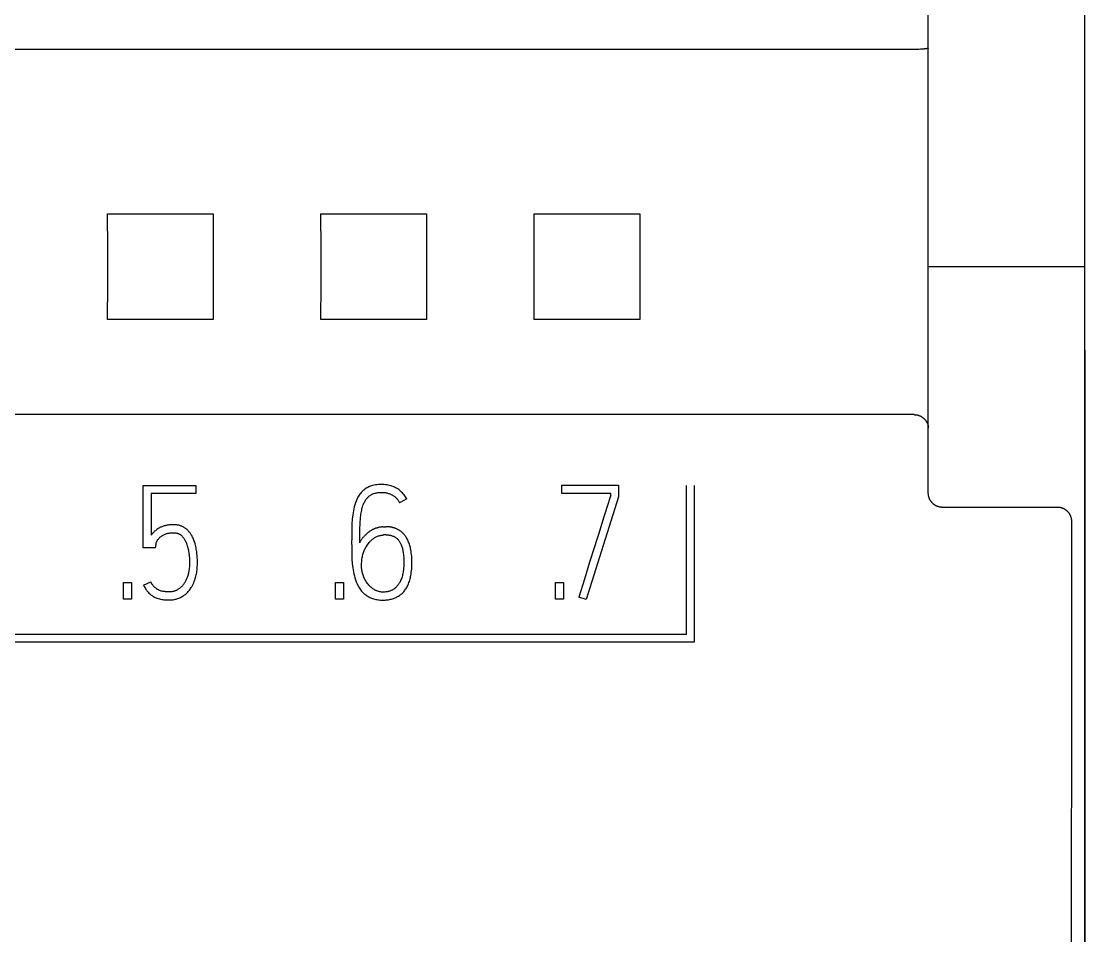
# Model space of a CAD drawing. Extents: x 867151 to 1787449, y -2071112 to -1028603.
# Drawn here: x 871243.49 to 871258.45, y -1032653.85 to -1032640.98 of the extents above; entities that cross this region are included whole.
import ezdxf

# ---------------------------------------------------------------- set-up
doc = ezdxf.new("R2010")
doc.units = 0
doc.header["$LTSCALE"] = 4
doc.header["$MEASUREMENT"] = 0
doc.layers.get('0').update_dxf_attribs({"linetype": 'CONTINUOUS'})
doc.layers.add('20000_FRONT_O', color=7, linetype='CONTINUOUS')

# ---------------------------------------------------------------- blocks, each defined once
blk = doc.blocks.new('A$C36C17930')
at = {"layer": '20000_FRONT_O', "color": 7, "linetype": 'Continuous'}
for p, q in [((45.001, 0.4), (45.001, 99.6)), ((42.801, 59.815), (42.801, 93.173)), ((42.601, 66.056), (2.393, 66.056)), ((42.616, 66.056), (42.601, 66.056)), ((42.631, 66.057), (42.616, 66.056)), ((42.646, 66.057), (42.631, 66.057)), ((42.669, 66.057), (42.646, 66.057)), ((42.69, 66.058), (42.669, 66.057)), ((42.698, 66.058), (42.69, 66.058)), ((42.706, 66.059), (42.698, 66.058)), ((42.711, 66.059), (42.706, 66.059)), ((42.715, 66.059), (42.711, 66.059)), ((42.719, 66.059), (42.715, 66.059)), ((42.723, 66.06), (42.719, 66.059)), ((42.727, 66.06), (42.723, 66.06)), ((42.731, 66.06), (42.727, 66.06)), ((42.735, 66.061), (42.731, 66.06)), ((42.739, 66.061), (42.735, 66.061)), ((42.742, 66.061), (42.739, 66.061)), ((42.744, 66.062), (42.742, 66.061)), ((42.746, 66.062), (42.744, 66.062)), ((42.749, 66.062), (42.746, 66.062)), ((42.762, 66.064), (42.749, 66.062)), ((42.766, 66.065), (42.762, 66.064)), ((42.768, 66.065), (42.766, 66.065)), ((42.771, 66.066), (42.768, 66.065)), ((42.774, 66.066), (42.771, 66.066)), ((42.777, 66.066), (42.774, 66.066)), ((42.78, 66.067), (42.777, 66.066)), ((42.783, 66.067), (42.78, 66.067)), ((42.789, 66.067), (42.783, 66.067)), ((42.79, 66.068), (42.789, 66.067)), ((42.791, 66.068), (42.79, 66.068)), ((42.79, 66.068), (42.79, 66.068)), ((42.792, 66.068), (42.791, 66.068)), ((42.793, 66.068), (42.792, 66.068)), ((42.794, 66.068), (42.793, 66.068)), ((42.795, 66.068), (42.794, 66.068)), ((42.796, 66.069), (42.795, 66.069)), ((42.795, 66.069), (42.795, 66.068)), ((42.797, 66.069), (42.796, 66.069)), ((42.798, 66.069), (42.797, 66.069)), ((42.797, 66.069), (42.797, 66.069)), ((42.797, 66.069), (42.797, 66.069)), ((42.799, 66.07), (42.798, 66.07)), ((42.798, 66.07), (42.798, 66.069)), ((42.8, 66.071), (42.799, 66.07)), ((42.799, 66.07), (42.799, 66.07)), ((42.799, 66.07), (42.799, 66.07)), ((42.799, 66.07), (42.799, 66.07)), ((42.801, 66.072), (42.8, 66.071)), ((42.8, 66.071), (42.8, 66.071)), ((42.8, 66.071), (42.8, 66.071)), ((42.8, 66.071), (42.8, 66.071)), ((42.801, 66.074), (42.801, 66.074)), ((42.801, 66.074), (42.801, 66.073)), ((42.801, 66.073), (42.801, 66.073)), ((42.801, 66.073), (42.801, 66.072)), ((42.801, 66.072), (42.801, 66.072)), ((42.801, 66.072), (42.801, 66.072)), ((31.26, 63.25), (31.258, 63.743)), ((31.258, 63.743), (32.744, 63.743)), ((32.744, 63.743), (32.743, 63.25)), ((34.26, 63.25), (34.258, 63.743)), ((34.258, 63.743), (35.744, 63.743)), ((35.744, 63.743), (35.743, 63.25)), ((37.26, 63.25), (37.258, 63.743)), ((37.258, 63.743), (38.744, 63.743)), ((38.744, 63.743), (38.743, 63.25)), ((31.26, 62.75), (31.26, 63.25)), ((32.743, 63.25), (32.743, 62.75)), ((34.26, 62.75), (34.26, 63.25)), ((35.743, 63.25), (35.743, 62.75)), ((37.26, 62.75), (37.26, 63.25)), ((38.743, 63.25), (38.743, 62.75)), ((42.801, 63), (45.001, 63)), ((31.258, 62.257), (31.26, 62.75)), ((32.743, 62.75), (32.744, 62.257)), ((34.258, 62.257), (34.26, 62.75)), ((35.743, 62.75), (35.744, 62.257)), ((37.258, 62.257), (37.26, 62.75)), ((38.743, 62.75), (38.744, 62.257)), ((32.744, 62.257), (31.258, 62.257)), ((35.744, 62.257), (34.258, 62.257)), ((38.744, 62.257), (37.258, 62.257)), ((45.001, 61.823), (45.001, 53.185)), ((42.601, 60.917), (2.401, 60.917)), ((42.601, 60.917), (42.606, 60.916)), ((42.606, 60.916), (42.611, 60.916)), ((42.611, 60.916), (42.615, 60.916)), ((42.615, 60.916), (42.62, 60.916)), ((42.62, 60.916), (42.625, 60.915)), ((42.625, 60.915), (42.629, 60.914)), ((42.629, 60.914), (42.634, 60.914)), ((42.634, 60.914), (42.639, 60.913)), ((42.639, 60.913), (42.643, 60.912)), ((42.643, 60.912), (42.648, 60.911)), ((42.648, 60.911), (42.652, 60.91)), ((42.652, 60.91), (42.657, 60.909)), ((42.657, 60.909), (42.661, 60.907)), ((42.661, 60.907), (42.666, 60.906)), ((42.666, 60.906), (42.671, 60.904)), ((42.671, 60.904), (42.676, 60.902)), ((42.676, 60.902), (42.681, 60.9)), ((42.681, 60.9), (42.685, 60.898)), ((42.685, 60.898), (42.69, 60.896)), ((42.69, 60.896), (42.694, 60.893)), ((42.694, 60.893), (42.699, 60.891)), ((42.699, 60.891), (42.703, 60.889)), ((42.703, 60.889), (42.708, 60.886)), ((42.708, 60.886), (42.712, 60.883)), ((42.712, 60.883), (42.716, 60.88)), ((42.716, 60.88), (42.72, 60.877)), ((42.72, 60.877), (42.724, 60.874)), ((42.724, 60.874), (42.728, 60.871)), ((42.728, 60.871), (42.732, 60.868)), ((42.732, 60.868), (42.736, 60.865)), ((42.736, 60.865), (42.74, 60.862)), ((42.74, 60.862), (42.743, 60.858)), ((42.743, 60.858), (42.747, 60.855)), ((42.747, 60.855), (42.75, 60.851)), ((42.75, 60.851), (42.754, 60.847)), ((42.754, 60.847), (42.757, 60.844)), ((42.757, 60.844), (42.76, 60.84)), ((42.76, 60.84), (42.763, 60.836)), ((42.763, 60.836), (42.766, 60.833)), ((42.766, 60.833), (42.768, 60.829)), ((42.768, 60.829), (42.771, 60.825)), ((42.771, 60.825), (42.774, 60.821)), ((42.774, 60.821), (42.776, 60.817)), ((42.776, 60.817), (42.778, 60.813)), ((42.778, 60.813), (42.781, 60.809)), ((42.781, 60.809), (42.783, 60.805)), ((42.783, 60.805), (42.785, 60.801)), ((42.785, 60.801), (42.787, 60.797)), ((42.787, 60.797), (42.789, 60.793)), ((42.789, 60.793), (42.79, 60.788)), ((42.79, 60.788), (42.792, 60.784)), ((42.792, 60.784), (42.793, 60.781)), ((42.793, 60.781), (42.794, 60.777)), ((42.794, 60.777), (42.795, 60.773)), ((42.795, 60.773), (42.796, 60.769)), ((42.796, 60.769), (42.797, 60.765)), ((42.797, 60.765), (42.798, 60.76)), ((42.798, 60.76), (42.799, 60.756)), ((42.799, 60.756), (42.8, 60.752)), ((42.8, 60.752), (42.8, 60.748)), ((42.8, 60.748), (42.801, 60.744)), ((42.801, 60.744), (42.801, 60.74)), ((42.801, 60.74), (42.801, 60.736)), ((42.801, 60.736), (42.801, 60.732)), ((31.76, 59.042), (31.76, 59.92)), ((31.76, 59.92), (32.499, 59.92)), ((32.499, 59.92), (32.499, 59.809)), ((34.837, 59.834), (34.825, 59.822)), ((34.849, 59.845), (34.837, 59.834)), ((34.861, 59.856), (34.849, 59.845)), ((34.875, 59.866), (34.861, 59.856)), ((34.888, 59.876), (34.875, 59.866)), ((34.903, 59.885), (34.888, 59.876)), ((34.918, 59.893), (34.903, 59.885)), ((34.933, 59.9), (34.918, 59.893)), ((34.95, 59.908), (34.933, 59.9)), ((34.968, 59.914), (34.95, 59.908)), ((34.985, 59.919), (34.968, 59.914)), ((35.005, 59.924), (34.985, 59.919)), ((35.025, 59.927), (35.005, 59.924)), ((35.045, 59.93), (35.025, 59.927)), ((35.067, 59.932), (35.045, 59.93)), ((35.09, 59.933), (35.067, 59.932)), ((35.112, 59.934), (35.09, 59.933)), ((35.131, 59.933), (35.112, 59.934)), ((35.15, 59.932), (35.131, 59.933)), ((35.169, 59.93), (35.15, 59.932)), ((35.188, 59.928), (35.169, 59.93)), ((35.206, 59.925), (35.188, 59.928)), ((35.223, 59.92), (35.206, 59.925)), ((35.241, 59.916), (35.223, 59.92)), ((35.258, 59.91), (35.241, 59.916)), ((35.275, 59.904), (35.258, 59.91)), ((35.291, 59.897), (35.275, 59.904)), ((35.307, 59.889), (35.291, 59.897)), ((35.323, 59.88), (35.307, 59.889)), ((35.338, 59.871), (35.323, 59.88)), ((35.353, 59.862), (35.338, 59.871)), ((35.367, 59.851), (35.353, 59.862)), ((35.38, 59.84), (35.367, 59.851)), ((35.393, 59.828), (35.38, 59.84)), ((37.647, 59.809), (37.647, 59.923)), ((37.647, 59.923), (38.446, 59.923)), ((38.446, 59.923), (38.446, 59.761)), ((39.401, 57.83), (39.401, 59.92)), ((39.511, 57.72), (39.511, 59.92)), ((31.871, 59.809), (31.871, 59.219)), ((32.499, 59.809), (31.871, 59.809)), ((34.752, 59.699), (34.743, 59.674)), ((34.762, 59.724), (34.752, 59.699)), ((34.769, 59.739), (34.762, 59.724)), ((34.777, 59.754), (34.769, 59.739)), ((34.786, 59.769), (34.777, 59.754)), ((34.795, 59.783), (34.786, 59.769)), ((34.805, 59.796), (34.795, 59.783)), ((34.815, 59.809), (34.805, 59.796)), ((34.825, 59.822), (34.815, 59.809)), ((34.864, 59.67), (34.869, 59.681)), ((34.869, 59.681), (34.874, 59.692)), ((34.874, 59.692), (34.88, 59.702)), ((34.88, 59.702), (34.885, 59.711)), ((34.885, 59.711), (34.892, 59.721)), ((34.892, 59.721), (34.898, 59.73)), ((34.898, 59.73), (34.905, 59.738)), ((34.905, 59.738), (34.912, 59.746)), ((34.912, 59.746), (34.919, 59.754)), ((34.919, 59.754), (34.926, 59.761)), ((34.926, 59.761), (34.934, 59.768)), ((34.934, 59.768), (34.942, 59.775)), ((34.942, 59.775), (34.949, 59.78)), ((34.949, 59.78), (34.957, 59.785)), ((34.957, 59.785), (34.964, 59.79)), ((34.964, 59.79), (34.972, 59.794)), ((34.972, 59.794), (34.98, 59.798)), ((34.98, 59.798), (34.988, 59.802)), ((34.988, 59.802), (34.997, 59.805)), ((34.997, 59.805), (35.007, 59.808)), ((35.007, 59.808), (35.016, 59.811)), ((35.016, 59.811), (35.026, 59.814)), ((35.026, 59.814), (35.035, 59.816)), ((35.035, 59.816), (35.045, 59.817)), ((35.045, 59.817), (35.058, 59.819)), ((35.058, 59.819), (35.072, 59.821)), ((35.072, 59.821), (35.085, 59.822)), ((35.085, 59.822), (35.099, 59.823)), ((35.099, 59.823), (35.112, 59.823)), ((35.112, 59.823), (35.126, 59.822)), ((35.126, 59.822), (35.139, 59.822)), ((35.139, 59.822), (35.153, 59.82)), ((35.153, 59.82), (35.166, 59.819)), ((35.166, 59.819), (35.177, 59.817)), ((35.177, 59.817), (35.187, 59.815)), ((35.187, 59.815), (35.197, 59.812)), ((35.197, 59.812), (35.207, 59.809)), ((35.207, 59.809), (35.217, 59.806)), ((35.217, 59.806), (35.226, 59.802)), ((35.226, 59.802), (35.236, 59.799)), ((35.236, 59.799), (35.245, 59.794)), ((35.245, 59.794), (35.254, 59.79)), ((35.254, 59.79), (35.263, 59.785)), ((35.263, 59.785), (35.272, 59.78)), ((35.272, 59.78), (35.28, 59.774)), ((35.28, 59.774), (35.288, 59.769)), ((35.288, 59.769), (35.296, 59.763)), ((35.296, 59.763), (35.304, 59.756)), ((35.304, 59.756), (35.311, 59.749)), ((35.311, 59.749), (35.318, 59.743)), ((35.318, 59.743), (35.325, 59.735)), ((35.325, 59.735), (35.332, 59.728)), ((35.332, 59.728), (35.338, 59.72)), ((35.338, 59.72), (35.344, 59.712)), ((35.344, 59.712), (35.35, 59.703)), ((35.35, 59.703), (35.355, 59.694)), ((35.355, 59.694), (35.36, 59.685)), ((35.36, 59.685), (35.365, 59.676)), ((35.467, 59.73), (35.365, 59.676)), ((35.406, 59.816), (35.393, 59.828)), ((35.417, 59.803), (35.406, 59.816)), ((35.428, 59.79), (35.417, 59.803)), ((35.439, 59.775), (35.428, 59.79)), ((35.449, 59.761), (35.439, 59.775)), ((35.459, 59.745), (35.449, 59.761)), ((35.467, 59.73), (35.459, 59.745)), ((38.335, 59.809), (37.647, 59.809)), ((38.446, 59.761), (37.991, 58.314)), ((38.313, 59.712), (38.298, 59.666)), ((38.324, 59.747), (38.313, 59.712)), ((38.332, 59.769), (38.324, 59.747)), ((38.335, 59.778), (38.332, 59.769)), ((38.335, 59.778), (38.335, 59.809)), ((42.801, 59.81), (42.801, 59.815)), ((42.801, 59.805), (42.801, 59.81)), ((42.802, 59.8), (42.801, 59.805)), ((42.802, 59.796), (42.802, 59.8)), ((42.803, 59.791), (42.802, 59.796)), ((42.803, 59.786), (42.803, 59.791)), ((42.804, 59.781), (42.803, 59.786)), ((42.805, 59.776), (42.804, 59.781)), ((42.806, 59.771), (42.805, 59.776)), ((42.807, 59.766), (42.806, 59.771)), ((42.808, 59.762), (42.807, 59.766)), ((42.81, 59.757), (42.808, 59.762)), ((42.811, 59.752), (42.81, 59.757)), ((42.813, 59.747), (42.811, 59.752)), ((42.814, 59.743), (42.813, 59.747)), ((42.816, 59.738), (42.814, 59.743)), ((42.818, 59.734), (42.816, 59.738)), ((42.82, 59.729), (42.818, 59.734)), ((42.822, 59.725), (42.82, 59.729)), ((42.824, 59.72), (42.822, 59.725)), ((42.827, 59.716), (42.824, 59.72)), ((42.829, 59.712), (42.827, 59.716)), ((42.832, 59.708), (42.829, 59.712)), ((42.834, 59.704), (42.832, 59.708)), ((42.837, 59.699), (42.834, 59.704)), ((42.84, 59.695), (42.837, 59.699)), ((42.843, 59.692), (42.84, 59.695)), ((42.846, 59.688), (42.843, 59.692)), ((42.849, 59.684), (42.846, 59.688)), ((42.852, 59.68), (42.849, 59.684)), ((42.855, 59.677), (42.852, 59.68)), ((34.71, 59.535), (34.706, 59.505)), ((34.715, 59.565), (34.71, 59.535)), ((34.721, 59.593), (34.715, 59.565)), ((34.727, 59.621), (34.721, 59.593)), ((34.734, 59.648), (34.727, 59.621)), ((34.743, 59.674), (34.734, 59.648)), ((34.822, 59.516), (34.825, 59.534)), ((34.825, 59.534), (34.828, 59.553)), ((34.828, 59.553), (34.832, 59.571)), ((34.832, 59.571), (34.836, 59.588)), ((34.836, 59.588), (34.84, 59.604)), ((34.84, 59.604), (34.845, 59.62)), ((34.845, 59.62), (34.85, 59.636)), ((34.85, 59.636), (34.854, 59.648)), ((34.854, 59.648), (34.859, 59.659)), ((34.859, 59.659), (34.864, 59.67)), ((38.261, 59.548), (38.238, 59.477)), ((38.281, 59.611), (38.261, 59.548)), ((38.298, 59.666), (38.281, 59.611)), ((42.858, 59.673), (42.855, 59.677)), ((42.862, 59.67), (42.858, 59.673)), ((42.865, 59.666), (42.862, 59.67)), ((42.869, 59.663), (42.865, 59.666)), ((42.873, 59.66), (42.869, 59.663)), ((42.876, 59.657), (42.873, 59.66)), ((42.88, 59.654), (42.876, 59.657)), ((42.884, 59.651), (42.88, 59.654)), ((42.888, 59.648), (42.884, 59.651)), ((42.892, 59.645), (42.888, 59.648)), ((42.896, 59.642), (42.892, 59.645)), ((42.9, 59.64), (42.896, 59.642)), ((42.904, 59.638), (42.9, 59.64)), ((42.909, 59.635), (42.904, 59.638)), ((42.913, 59.633), (42.909, 59.635)), ((42.917, 59.631), (42.913, 59.633)), ((42.922, 59.629), (42.917, 59.631)), ((42.926, 59.627), (42.922, 59.629)), ((42.931, 59.625), (42.926, 59.627)), ((42.935, 59.624), (42.931, 59.625)), ((42.94, 59.622), (42.935, 59.624)), ((42.944, 59.621), (42.94, 59.622)), ((42.949, 59.619), (42.944, 59.621)), ((42.954, 59.618), (42.949, 59.619)), ((42.958, 59.617), (42.954, 59.618)), ((42.963, 59.616), (42.958, 59.617)), ((42.968, 59.615), (42.963, 59.616)), ((42.972, 59.614), (42.968, 59.615)), ((42.977, 59.614), (42.972, 59.614)), ((42.982, 59.613), (42.977, 59.614)), ((42.987, 59.613), (42.982, 59.613)), ((42.992, 59.612), (42.987, 59.613)), ((42.996, 59.612), (42.992, 59.612)), ((43.001, 59.612), (42.996, 59.612)), ((44.62, 59.612), (43.001, 59.612)), ((44.624, 59.612), (44.62, 59.612)), ((44.629, 59.612), (44.624, 59.612)), ((44.634, 59.612), (44.629, 59.612)), ((44.638, 59.611), (44.634, 59.612)), ((44.643, 59.611), (44.638, 59.611)), ((44.648, 59.61), (44.643, 59.611)), ((44.653, 59.609), (44.648, 59.61)), ((44.657, 59.608), (44.653, 59.609)), ((44.662, 59.608), (44.657, 59.608)), ((44.666, 59.606), (44.662, 59.608)), ((44.671, 59.605), (44.666, 59.606)), ((44.676, 59.604), (44.671, 59.605)), ((44.68, 59.603), (44.676, 59.604)), ((44.685, 59.601), (44.68, 59.603)), ((44.689, 59.599), (44.685, 59.601)), ((44.694, 59.598), (44.689, 59.599)), ((44.699, 59.596), (44.694, 59.598)), ((44.703, 59.594), (44.699, 59.596)), ((44.708, 59.592), (44.703, 59.594)), ((44.712, 59.589), (44.708, 59.592)), ((44.716, 59.587), (44.712, 59.589)), ((44.721, 59.584), (44.716, 59.587)), ((44.725, 59.582), (44.721, 59.584)), ((44.729, 59.579), (44.725, 59.582)), ((44.733, 59.576), (44.729, 59.579)), ((44.737, 59.574), (44.733, 59.576)), ((44.741, 59.571), (44.737, 59.574)), ((44.745, 59.568), (44.741, 59.571)), ((44.749, 59.565), (44.745, 59.568)), ((44.752, 59.561), (44.749, 59.565)), ((44.756, 59.558), (44.752, 59.561)), ((44.76, 59.555), (44.756, 59.558)), ((44.763, 59.551), (44.76, 59.555)), ((44.766, 59.548), (44.763, 59.551)), ((44.77, 59.544), (44.766, 59.548)), ((44.773, 59.54), (44.77, 59.544)), ((44.776, 59.537), (44.773, 59.54)), ((44.779, 59.533), (44.776, 59.537)), ((44.782, 59.529), (44.779, 59.533)), ((34.695, 59.38), (34.693, 59.315)), ((34.7, 59.444), (34.695, 59.38)), ((34.706, 59.505), (34.7, 59.444)), ((34.809, 59.369), (34.811, 59.414)), ((34.811, 59.414), (34.813, 59.442)), ((34.813, 59.442), (34.816, 59.47)), ((34.816, 59.47), (34.819, 59.497)), ((34.819, 59.497), (34.822, 59.516)), ((38.238, 59.477), (38.162, 59.232)), ((44.785, 59.525), (44.782, 59.529)), ((44.787, 59.521), (44.785, 59.525)), ((44.79, 59.517), (44.787, 59.521)), ((44.792, 59.512), (44.79, 59.517)), ((44.795, 59.508), (44.792, 59.512)), ((44.797, 59.504), (44.795, 59.508)), ((44.799, 59.499), (44.797, 59.504)), ((44.801, 59.495), (44.799, 59.499)), ((44.803, 59.491), (44.801, 59.495)), ((44.805, 59.486), (44.803, 59.491)), ((44.807, 59.481), (44.805, 59.486)), ((44.809, 59.477), (44.807, 59.481)), ((44.81, 59.472), (44.809, 59.477)), ((44.812, 59.467), (44.81, 59.472)), ((44.813, 59.463), (44.812, 59.467)), ((44.814, 59.458), (44.813, 59.463)), ((44.815, 59.453), (44.814, 59.458)), ((44.816, 59.448), (44.815, 59.453)), ((44.817, 59.443), (44.816, 59.448)), ((44.818, 59.438), (44.817, 59.443)), ((44.818, 59.433), (44.818, 59.438)), ((44.819, 59.428), (44.818, 59.433)), ((44.818, 56.724), (44.82, 59.413)), ((44.819, 59.423), (44.819, 59.428)), ((44.819, 59.418), (44.819, 59.423)), ((44.82, 59.413), (44.819, 59.418)), ((31.886, 59.238), (31.878, 59.229)), ((31.894, 59.248), (31.886, 59.238)), ((31.902, 59.257), (31.894, 59.248)), ((31.911, 59.266), (31.902, 59.257)), ((31.92, 59.275), (31.911, 59.266)), ((31.93, 59.283), (31.92, 59.275)), ((31.94, 59.292), (31.93, 59.283)), ((31.951, 59.3), (31.94, 59.292)), ((31.963, 59.308), (31.951, 59.3)), ((31.97, 59.313), (31.963, 59.308)), ((31.979, 59.318), (31.97, 59.313)), ((31.987, 59.322), (31.979, 59.318)), ((31.995, 59.327), (31.987, 59.322)), ((32.004, 59.331), (31.995, 59.327)), ((32.013, 59.335), (32.004, 59.331)), ((32.023, 59.339), (32.013, 59.335)), ((32.033, 59.343), (32.023, 59.339)), ((32.042, 59.346), (32.033, 59.343)), ((32.053, 59.35), (32.042, 59.346)), ((32.047, 59.226), (32.058, 59.231)), ((32.064, 59.353), (32.053, 59.35)), ((32.058, 59.231), (32.067, 59.235)), ((32.074, 59.356), (32.064, 59.353)), ((32.067, 59.235), (32.075, 59.239)), ((32.086, 59.358), (32.074, 59.356)), ((32.075, 59.239), (32.085, 59.242)), ((32.085, 59.242), (32.094, 59.244)), ((32.097, 59.36), (32.086, 59.358)), ((32.094, 59.244), (32.104, 59.247)), ((32.109, 59.362), (32.097, 59.36)), ((32.104, 59.247), (32.115, 59.249)), ((32.121, 59.364), (32.109, 59.362)), ((32.115, 59.249), (32.126, 59.251)), ((32.134, 59.365), (32.121, 59.364)), ((32.126, 59.251), (32.137, 59.252)), ((32.146, 59.366), (32.134, 59.365)), ((32.137, 59.252), (32.149, 59.253)), ((32.16, 59.367), (32.146, 59.366)), ((32.149, 59.253), (32.161, 59.254)), ((32.173, 59.368), (32.16, 59.367)), ((32.161, 59.254), (32.174, 59.255)), ((32.186, 59.368), (32.173, 59.368)), ((32.174, 59.255), (32.186, 59.255)), ((32.196, 59.368), (32.186, 59.368)), ((32.186, 59.255), (32.194, 59.254)), ((32.194, 59.254), (32.202, 59.254)), ((32.205, 59.367), (32.196, 59.368)), ((32.202, 59.254), (32.21, 59.253)), ((32.214, 59.367), (32.205, 59.367)), ((32.21, 59.253), (32.218, 59.252)), ((32.223, 59.366), (32.214, 59.367)), ((32.218, 59.252), (32.226, 59.251)), ((32.232, 59.365), (32.223, 59.366)), ((32.226, 59.251), (32.233, 59.249)), ((32.241, 59.363), (32.232, 59.365)), ((32.233, 59.249), (32.24, 59.247)), ((32.24, 59.247), (32.247, 59.245)), ((32.25, 59.362), (32.241, 59.363)), ((32.247, 59.245), (32.254, 59.243)), ((32.259, 59.36), (32.25, 59.362)), ((32.254, 59.243), (32.261, 59.24)), ((32.268, 59.357), (32.259, 59.36)), ((32.261, 59.24), (32.267, 59.236)), ((32.267, 59.236), (32.273, 59.233)), ((32.276, 59.355), (32.268, 59.357)), ((32.273, 59.233), (32.279, 59.229)), ((32.285, 59.352), (32.276, 59.355)), ((32.292, 59.349), (32.285, 59.352)), ((32.3, 59.347), (32.292, 59.349)), ((32.307, 59.343), (32.3, 59.347)), ((32.314, 59.34), (32.307, 59.343)), ((32.321, 59.336), (32.314, 59.34)), ((32.328, 59.332), (32.321, 59.336)), ((32.335, 59.328), (32.328, 59.332)), ((32.342, 59.324), (32.335, 59.328)), ((32.348, 59.32), (32.342, 59.324)), ((32.355, 59.315), (32.348, 59.32)), ((32.361, 59.31), (32.355, 59.315)), ((32.367, 59.305), (32.361, 59.31)), ((32.375, 59.299), (32.367, 59.305)), ((32.381, 59.293), (32.375, 59.299)), ((32.388, 59.286), (32.381, 59.293)), ((32.394, 59.279), (32.388, 59.286)), ((32.401, 59.272), (32.394, 59.279)), ((32.407, 59.265), (32.401, 59.272)), ((32.413, 59.258), (32.407, 59.265)), ((32.418, 59.25), (32.413, 59.258)), ((32.424, 59.243), (32.418, 59.25)), ((32.429, 59.235), (32.424, 59.243)), ((32.434, 59.227), (32.429, 59.235)), ((34.693, 59.315), (34.691, 59.248)), ((34.691, 59.248), (34.691, 59.181)), ((34.805, 59.223), (34.806, 59.273)), ((34.806, 59.273), (34.807, 59.323)), ((34.807, 59.323), (34.809, 59.369)), ((34.895, 59.234), (34.888, 59.227)), ((34.902, 59.24), (34.895, 59.234)), ((34.909, 59.247), (34.902, 59.24)), ((34.916, 59.253), (34.909, 59.247)), ((34.923, 59.259), (34.916, 59.253)), ((34.931, 59.265), (34.923, 59.259)), ((34.939, 59.271), (34.931, 59.265)), ((34.945, 59.275), (34.939, 59.271)), ((34.951, 59.279), (34.945, 59.275)), ((34.958, 59.284), (34.951, 59.279)), ((34.965, 59.287), (34.958, 59.284)), ((34.971, 59.291), (34.965, 59.287)), ((34.978, 59.295), (34.971, 59.291)), ((34.985, 59.299), (34.978, 59.295)), ((34.992, 59.302), (34.985, 59.299)), ((34.999, 59.305), (34.992, 59.302)), ((35.006, 59.308), (34.999, 59.305)), ((35.013, 59.311), (35.006, 59.308)), ((35.021, 59.314), (35.013, 59.311)), ((35.028, 59.317), (35.021, 59.314)), ((35.036, 59.319), (35.028, 59.317)), ((35.043, 59.321), (35.036, 59.319)), ((35.051, 59.324), (35.043, 59.321)), ((35.059, 59.326), (35.051, 59.324)), ((35.067, 59.328), (35.059, 59.326)), ((35.074, 59.329), (35.067, 59.328)), ((35.082, 59.331), (35.074, 59.329)), ((35.09, 59.332), (35.082, 59.331)), ((35.098, 59.334), (35.09, 59.332)), ((35.106, 59.335), (35.098, 59.334)), ((35.114, 59.336), (35.106, 59.335)), ((35.122, 59.336), (35.114, 59.336)), ((35.13, 59.337), (35.122, 59.336)), ((35.13, 59.337), (35.17, 59.339)), ((35.177, 59.339), (35.17, 59.339)), ((35.184, 59.339), (35.177, 59.339)), ((35.191, 59.339), (35.184, 59.339)), ((35.198, 59.339), (35.191, 59.339)), ((35.205, 59.339), (35.198, 59.339)), ((35.212, 59.338), (35.205, 59.339)), ((35.219, 59.337), (35.212, 59.338)), ((35.226, 59.336), (35.219, 59.337)), ((35.233, 59.335), (35.226, 59.336)), ((35.24, 59.334), (35.233, 59.335)), ((35.247, 59.333), (35.24, 59.334)), ((35.254, 59.331), (35.247, 59.333)), ((35.261, 59.33), (35.254, 59.331)), ((35.268, 59.328), (35.261, 59.33)), ((35.275, 59.326), (35.268, 59.328)), ((35.281, 59.324), (35.275, 59.326)), ((35.288, 59.322), (35.281, 59.324)), ((35.295, 59.32), (35.288, 59.322)), ((35.301, 59.318), (35.295, 59.32)), ((35.308, 59.316), (35.301, 59.318)), ((35.314, 59.313), (35.308, 59.316)), ((35.321, 59.31), (35.314, 59.313)), ((35.327, 59.308), (35.321, 59.31)), ((35.333, 59.305), (35.327, 59.308)), ((35.339, 59.301), (35.333, 59.305)), ((35.345, 59.298), (35.339, 59.301)), ((35.351, 59.295), (35.345, 59.298)), ((35.357, 59.292), (35.351, 59.295)), ((35.363, 59.288), (35.357, 59.292)), ((35.368, 59.284), (35.363, 59.288)), ((35.374, 59.28), (35.368, 59.284)), ((35.379, 59.276), (35.374, 59.28)), ((35.385, 59.272), (35.379, 59.276)), ((35.39, 59.268), (35.385, 59.272)), ((35.395, 59.264), (35.39, 59.268)), ((35.4, 59.259), (35.395, 59.264)), ((35.405, 59.255), (35.4, 59.259)), ((35.41, 59.25), (35.405, 59.255)), ((35.415, 59.245), (35.41, 59.25)), ((35.42, 59.24), (35.415, 59.245)), ((35.425, 59.235), (35.42, 59.24)), ((35.429, 59.229), (35.425, 59.235)), ((38.162, 59.232), (38.134, 59.145)), ((31.878, 59.229), (31.871, 59.219)), ((31.938, 59.09), (31.929, 59.042)), ((31.938, 59.09), (31.939, 59.097)), ((31.939, 59.097), (31.942, 59.108)), ((31.942, 59.108), (31.947, 59.123)), ((31.947, 59.123), (31.949, 59.129)), ((31.949, 59.129), (31.952, 59.134)), ((31.952, 59.134), (31.955, 59.14)), ((31.955, 59.14), (31.958, 59.146)), ((31.958, 59.146), (31.962, 59.153)), ((31.962, 59.153), (31.966, 59.159)), ((31.966, 59.159), (31.972, 59.165)), ((31.972, 59.165), (31.977, 59.172)), ((31.977, 59.172), (31.982, 59.178)), ((31.982, 59.178), (31.989, 59.185)), ((31.989, 59.185), (31.995, 59.191)), ((31.995, 59.191), (32.002, 59.197)), ((32.002, 59.197), (32.011, 59.204)), ((32.011, 59.204), (32.019, 59.21)), ((32.019, 59.21), (32.028, 59.215)), ((32.028, 59.215), (32.037, 59.221)), ((32.037, 59.221), (32.047, 59.226)), ((32.279, 59.229), (32.285, 59.225)), ((32.285, 59.225), (32.291, 59.221)), ((32.291, 59.221), (32.296, 59.216)), ((32.296, 59.216), (32.301, 59.211)), ((32.301, 59.211), (32.306, 59.206)), ((32.306, 59.206), (32.312, 59.199)), ((32.312, 59.199), (32.318, 59.192)), ((32.318, 59.192), (32.323, 59.186)), ((32.323, 59.186), (32.329, 59.178)), ((32.329, 59.178), (32.334, 59.171)), ((32.334, 59.171), (32.34, 59.162)), ((32.34, 59.162), (32.345, 59.152)), ((32.345, 59.152), (32.351, 59.142)), ((32.351, 59.142), (32.356, 59.132)), ((32.356, 59.132), (32.361, 59.121)), ((32.361, 59.121), (32.366, 59.11)), ((32.366, 59.11), (32.37, 59.099)), ((32.37, 59.099), (32.374, 59.088)), ((32.374, 59.088), (32.379, 59.073)), ((32.441, 59.216), (32.434, 59.227)), ((32.447, 59.204), (32.441, 59.216)), ((32.453, 59.193), (32.447, 59.204)), ((32.46, 59.178), (32.453, 59.193)), ((32.466, 59.164), (32.46, 59.178)), ((32.472, 59.149), (32.466, 59.164)), ((32.478, 59.135), (32.472, 59.149)), ((32.483, 59.12), (32.478, 59.135)), ((32.488, 59.101), (32.483, 59.12)), ((32.493, 59.082), (32.488, 59.101)), ((32.498, 59.063), (32.493, 59.082)), ((34.691, 59.181), (34.69, 59.115)), ((34.69, 59.115), (34.691, 59.06)), ((34.804, 59.169), (34.805, 59.223)), ((34.804, 59.115), (34.804, 59.169)), ((34.807, 59.122), (34.804, 59.115)), ((34.811, 59.13), (34.807, 59.122)), ((34.816, 59.138), (34.811, 59.13)), ((34.82, 59.145), (34.816, 59.138)), ((34.824, 59.152), (34.82, 59.145)), ((34.829, 59.159), (34.824, 59.152)), ((34.834, 59.166), (34.829, 59.159)), ((34.839, 59.173), (34.834, 59.166)), ((34.844, 59.18), (34.839, 59.173)), ((34.85, 59.186), (34.844, 59.18)), ((34.856, 59.193), (34.85, 59.186)), ((34.861, 59.199), (34.856, 59.193)), ((34.868, 59.206), (34.861, 59.199)), ((34.874, 59.213), (34.868, 59.206)), ((34.881, 59.22), (34.874, 59.213)), ((34.888, 59.227), (34.881, 59.22)), ((34.898, 59.063), (34.913, 59.084)), ((34.913, 59.084), (34.929, 59.105)), ((34.929, 59.105), (34.937, 59.116)), ((34.937, 59.116), (34.946, 59.126)), ((34.946, 59.126), (34.953, 59.134)), ((34.953, 59.134), (34.96, 59.142)), ((34.96, 59.142), (34.968, 59.15)), ((34.968, 59.15), (34.976, 59.157)), ((34.976, 59.157), (34.984, 59.164)), ((34.984, 59.164), (34.993, 59.171)), ((34.993, 59.171), (35.002, 59.177)), ((35.002, 59.177), (35.01, 59.183)), ((35.01, 59.183), (35.019, 59.188)), ((35.019, 59.188), (35.028, 59.193)), ((35.028, 59.193), (35.037, 59.198)), ((35.037, 59.198), (35.047, 59.202)), ((35.047, 59.202), (35.056, 59.206)), ((35.056, 59.206), (35.066, 59.21)), ((35.066, 59.21), (35.076, 59.213)), ((35.076, 59.213), (35.086, 59.216)), ((35.086, 59.216), (35.097, 59.218)), ((35.097, 59.218), (35.107, 59.22)), ((35.107, 59.22), (35.118, 59.222)), ((35.118, 59.222), (35.128, 59.223)), ((35.128, 59.223), (35.139, 59.224)), ((35.174, 59.226), (35.139, 59.224)), ((35.174, 59.226), (35.183, 59.226)), ((35.183, 59.226), (35.192, 59.226)), ((35.192, 59.226), (35.2, 59.225)), ((35.2, 59.225), (35.209, 59.225)), ((35.209, 59.225), (35.218, 59.223)), ((35.218, 59.223), (35.226, 59.222)), ((35.226, 59.222), (35.235, 59.22)), ((35.235, 59.22), (35.244, 59.218)), ((35.244, 59.218), (35.253, 59.215)), ((35.253, 59.215), (35.261, 59.213)), ((35.261, 59.213), (35.27, 59.209)), ((35.27, 59.209), (35.278, 59.206)), ((35.278, 59.206), (35.287, 59.202)), ((35.287, 59.202), (35.294, 59.198)), ((35.294, 59.198), (35.302, 59.194)), ((35.302, 59.194), (35.309, 59.189)), ((35.309, 59.189), (35.316, 59.184)), ((35.316, 59.184), (35.323, 59.178)), ((35.323, 59.178), (35.33, 59.173)), ((35.33, 59.173), (35.336, 59.166)), ((35.336, 59.166), (35.343, 59.159)), ((35.343, 59.159), (35.349, 59.152)), ((35.349, 59.152), (35.354, 59.145)), ((35.354, 59.145), (35.36, 59.137)), ((35.36, 59.137), (35.365, 59.129)), ((35.365, 59.129), (35.37, 59.121)), ((35.37, 59.121), (35.374, 59.113)), ((35.374, 59.113), (35.379, 59.104)), ((35.379, 59.104), (35.383, 59.096)), ((35.383, 59.096), (35.388, 59.084)), ((35.388, 59.084), (35.392, 59.072)), ((35.434, 59.224), (35.429, 59.229)), ((35.438, 59.218), (35.434, 59.224)), ((35.442, 59.213), (35.438, 59.218)), ((35.446, 59.207), (35.442, 59.213)), ((35.451, 59.201), (35.446, 59.207)), ((35.454, 59.196), (35.451, 59.201)), ((35.458, 59.19), (35.454, 59.196)), ((35.462, 59.184), (35.458, 59.19)), ((35.466, 59.178), (35.462, 59.184)), ((35.469, 59.172), (35.466, 59.178)), ((35.479, 59.153), (35.469, 59.172)), ((35.486, 59.138), (35.479, 59.153)), ((35.492, 59.123), (35.486, 59.138)), ((35.498, 59.108), (35.492, 59.123)), ((35.503, 59.093), (35.498, 59.108)), ((35.508, 59.077), (35.503, 59.093)), ((38.134, 59.145), (38.107, 59.057)), ((31.929, 59.042), (31.76, 59.042)), ((32.379, 59.073), (32.384, 59.058)), ((32.384, 59.058), (32.388, 59.042)), ((32.388, 59.042), (32.391, 59.026)), ((32.391, 59.026), (32.395, 59.011)), ((32.395, 59.011), (32.398, 58.995)), ((32.398, 58.995), (32.4, 58.979)), ((32.4, 58.979), (32.402, 58.963)), ((32.402, 58.963), (32.404, 58.947)), ((32.404, 58.947), (32.406, 58.925)), ((32.502, 59.044), (32.498, 59.063)), ((32.506, 59.025), (32.502, 59.044)), ((32.509, 59.006), (32.506, 59.025)), ((32.512, 58.986), (32.509, 59.006)), ((32.515, 58.96), (32.512, 58.986)), ((32.518, 58.933), (32.515, 58.96)), ((32.519, 58.906), (32.518, 58.933)), ((34.691, 59.06), (34.691, 59.003)), ((34.691, 59.003), (34.693, 58.944)), ((34.693, 58.944), (34.695, 58.883)), ((34.841, 58.916), (34.844, 58.932)), ((34.844, 58.932), (34.848, 58.948)), ((34.848, 58.948), (34.852, 58.963)), ((34.852, 58.963), (34.856, 58.977)), ((34.856, 58.977), (34.861, 58.991)), ((34.861, 58.991), (34.867, 59.004)), ((34.867, 59.004), (34.872, 59.016)), ((34.872, 59.016), (34.878, 59.028)), ((34.878, 59.028), (34.885, 59.04)), ((34.885, 59.04), (34.891, 59.052)), ((34.891, 59.052), (34.898, 59.063)), ((35.392, 59.072), (35.397, 59.06)), ((35.397, 59.06), (35.4, 59.047)), ((35.4, 59.047), (35.404, 59.035)), ((35.404, 59.035), (35.407, 59.022)), ((35.407, 59.022), (35.41, 59.01)), ((35.41, 59.01), (35.412, 58.997)), ((35.412, 58.997), (35.414, 58.984)), ((35.414, 58.984), (35.417, 58.966)), ((35.417, 58.966), (35.419, 58.948)), ((35.419, 58.948), (35.421, 58.929)), ((35.513, 59.062), (35.508, 59.077)), ((35.517, 59.046), (35.513, 59.062)), ((35.52, 59.03), (35.517, 59.046)), ((35.523, 59.014), (35.52, 59.03)), ((35.527, 58.992), (35.523, 59.014)), ((35.53, 58.97), (35.527, 58.992)), ((35.533, 58.948), (35.53, 58.97)), ((35.535, 58.926), (35.533, 58.948)), ((38.107, 59.057), (38.038, 58.839)), ((32.406, 58.925), (32.408, 58.902)), ((32.408, 58.902), (32.41, 58.861)), ((32.41, 58.791), (32.408, 58.774)), ((32.41, 58.861), (32.41, 58.844)), ((32.41, 58.844), (32.411, 58.826)), ((32.411, 58.826), (32.41, 58.809)), ((32.41, 58.809), (32.41, 58.791)), ((32.521, 58.88), (32.519, 58.906)), ((32.52, 58.775), (32.521, 58.801)), ((32.521, 58.853), (32.521, 58.88)), ((32.522, 58.826), (32.521, 58.853)), ((32.521, 58.801), (32.522, 58.826)), ((34.695, 58.883), (34.7, 58.823)), ((34.7, 58.823), (34.707, 58.763)), ((34.83, 58.803), (34.831, 58.825)), ((34.83, 58.782), (34.83, 58.803)), ((34.831, 58.768), (34.83, 58.782)), ((34.831, 58.825), (34.832, 58.844)), ((34.832, 58.844), (34.834, 58.864)), ((34.834, 58.864), (34.836, 58.882)), ((34.836, 58.882), (34.838, 58.9)), ((34.838, 58.9), (34.841, 58.916)), ((35.421, 58.929), (35.423, 58.911)), ((35.423, 58.911), (35.424, 58.893)), ((35.424, 58.8), (35.423, 58.779)), ((35.424, 58.893), (35.425, 58.874)), ((35.425, 58.819), (35.424, 58.8)), ((35.425, 58.874), (35.425, 58.856)), ((35.425, 58.856), (35.425, 58.837)), ((35.425, 58.837), (35.425, 58.819)), ((35.536, 58.904), (35.535, 58.926)), ((35.537, 58.882), (35.536, 58.904)), ((35.536, 58.766), (35.537, 58.79)), ((35.538, 58.86), (35.537, 58.882)), ((35.537, 58.79), (35.538, 58.814)), ((35.538, 58.837), (35.538, 58.86)), ((35.538, 58.814), (35.538, 58.837)), ((38.038, 58.839), (37.965, 58.603)), ((32.381, 58.638), (32.377, 58.626)), ((32.385, 58.65), (32.381, 58.638)), ((32.389, 58.661), (32.385, 58.65)), ((32.392, 58.673), (32.389, 58.661)), ((32.395, 58.686), (32.392, 58.673)), ((32.397, 58.698), (32.395, 58.686)), ((32.4, 58.71), (32.397, 58.698)), ((32.402, 58.723), (32.4, 58.71)), ((32.405, 58.74), (32.402, 58.723)), ((32.407, 58.757), (32.405, 58.74)), ((32.408, 58.774), (32.407, 58.757)), ((32.496, 58.627), (32.501, 58.644)), ((32.501, 58.644), (32.505, 58.661)), ((32.505, 58.661), (32.508, 58.677)), ((32.508, 58.677), (32.511, 58.695)), ((32.511, 58.695), (32.514, 58.713)), ((32.514, 58.713), (32.516, 58.731)), ((32.516, 58.731), (32.518, 58.749)), ((32.518, 58.749), (32.52, 58.775)), ((34.707, 58.763), (34.712, 58.734)), ((34.712, 58.734), (34.717, 58.704)), ((34.717, 58.704), (34.723, 58.675)), ((34.723, 58.675), (34.73, 58.647)), ((34.73, 58.647), (34.737, 58.619)), ((34.831, 58.755), (34.831, 58.768)), ((34.833, 58.742), (34.831, 58.755)), ((34.834, 58.728), (34.833, 58.742)), ((34.837, 58.714), (34.834, 58.728)), ((34.84, 58.7), (34.837, 58.714)), ((34.843, 58.686), (34.84, 58.7)), ((34.847, 58.672), (34.843, 58.686)), ((34.851, 58.658), (34.847, 58.672)), ((34.856, 58.644), (34.851, 58.658)), ((34.862, 58.63), (34.856, 58.644)), ((35.4, 58.636), (35.395, 58.621)), ((35.404, 58.651), (35.4, 58.636)), ((35.408, 58.666), (35.404, 58.651)), ((35.411, 58.682), (35.408, 58.666)), ((35.414, 58.698), (35.411, 58.682)), ((35.416, 58.713), (35.414, 58.698)), ((35.419, 58.736), (35.416, 58.713)), ((35.421, 58.759), (35.419, 58.736)), ((35.423, 58.779), (35.421, 58.759)), ((35.517, 58.62), (35.52, 58.637)), ((35.52, 58.637), (35.523, 58.654)), ((35.523, 58.654), (35.526, 58.672)), ((35.526, 58.672), (35.53, 58.695)), ((35.53, 58.695), (35.532, 58.719)), ((35.532, 58.719), (35.535, 58.742)), ((35.535, 58.742), (35.536, 58.766)), ((31.481, 58.32), (31.481, 58.553)), ((31.481, 58.553), (31.594, 58.553)), ((31.594, 58.553), (31.594, 58.32)), ((31.765, 58.516), (31.867, 58.562)), ((31.765, 58.516), (31.773, 58.499)), ((31.773, 58.499), (31.781, 58.483)), ((31.781, 58.483), (31.79, 58.468)), ((31.872, 58.553), (31.867, 58.562)), ((31.877, 58.543), (31.872, 58.553)), ((31.882, 58.533), (31.877, 58.543)), ((31.888, 58.525), (31.882, 58.533)), ((31.893, 58.517), (31.888, 58.525)), ((31.899, 58.509), (31.893, 58.517)), ((31.905, 58.502), (31.899, 58.509)), ((31.911, 58.495), (31.905, 58.502)), ((31.918, 58.489), (31.911, 58.495)), ((31.924, 58.483), (31.918, 58.489)), ((31.931, 58.478), (31.924, 58.483)), ((32.288, 58.486), (32.282, 58.48)), ((32.294, 58.492), (32.288, 58.486)), ((32.3, 58.498), (32.294, 58.492)), ((32.306, 58.504), (32.3, 58.498)), ((32.312, 58.51), (32.306, 58.504)), ((32.318, 58.518), (32.312, 58.51)), ((32.325, 58.527), (32.318, 58.518)), ((32.331, 58.536), (32.325, 58.527)), ((32.337, 58.545), (32.331, 58.536)), ((32.343, 58.554), (32.337, 58.545)), ((32.349, 58.564), (32.343, 58.554)), ((32.354, 58.574), (32.349, 58.564)), ((32.359, 58.583), (32.354, 58.574)), ((32.364, 58.594), (32.359, 58.583)), ((32.369, 58.605), (32.364, 58.594)), ((32.373, 58.615), (32.369, 58.605)), ((32.377, 58.626), (32.373, 58.615)), ((32.426, 58.472), (32.434, 58.484)), ((32.434, 58.484), (32.442, 58.496)), ((32.442, 58.496), (32.452, 58.514)), ((32.452, 58.514), (32.461, 58.532)), ((32.461, 58.532), (32.469, 58.551)), ((32.469, 58.551), (32.477, 58.57)), ((32.477, 58.57), (32.485, 58.591)), ((32.485, 58.591), (32.492, 58.611)), ((32.492, 58.611), (32.496, 58.627)), ((34.464, 58.32), (34.464, 58.553)), ((34.464, 58.553), (34.577, 58.553)), ((34.577, 58.553), (34.577, 58.32)), ((34.737, 58.619), (34.746, 58.591)), ((34.746, 58.591), (34.755, 58.565)), ((34.755, 58.565), (34.766, 58.538)), ((34.766, 58.538), (34.774, 58.522)), ((34.774, 58.522), (34.782, 58.506)), ((34.782, 58.506), (34.791, 58.49)), ((34.791, 58.49), (34.801, 58.475)), ((34.868, 58.616), (34.862, 58.63)), ((34.874, 58.603), (34.868, 58.616)), ((34.881, 58.59), (34.874, 58.603)), ((34.888, 58.577), (34.881, 58.59)), ((34.896, 58.565), (34.888, 58.577)), ((34.904, 58.553), (34.896, 58.565)), ((34.912, 58.541), (34.904, 58.553)), ((34.921, 58.53), (34.912, 58.541)), ((34.931, 58.519), (34.921, 58.53)), ((34.941, 58.508), (34.931, 58.519)), ((34.951, 58.498), (34.941, 58.508)), ((34.962, 58.489), (34.951, 58.498)), ((34.973, 58.48), (34.962, 58.489)), ((35.312, 58.485), (35.304, 58.478)), ((35.318, 58.491), (35.312, 58.485)), ((35.325, 58.498), (35.318, 58.491)), ((35.333, 58.507), (35.325, 58.498)), ((35.34, 58.516), (35.333, 58.507)), ((35.347, 58.526), (35.34, 58.516)), ((35.354, 58.535), (35.347, 58.526)), ((35.361, 58.545), (35.354, 58.535)), ((35.367, 58.556), (35.361, 58.545)), ((35.372, 58.566), (35.367, 58.556)), ((35.377, 58.577), (35.372, 58.566)), ((35.384, 58.591), (35.377, 58.577)), ((35.39, 58.606), (35.384, 58.591)), ((35.395, 58.621), (35.39, 58.606)), ((35.457, 58.472), (35.465, 58.484)), ((35.465, 58.484), (35.472, 58.497)), ((35.472, 58.497), (35.479, 58.511)), ((35.479, 58.511), (35.485, 58.524)), ((35.485, 58.524), (35.491, 58.538)), ((35.491, 58.538), (35.497, 58.554)), ((35.497, 58.554), (35.503, 58.57)), ((35.503, 58.57), (35.508, 58.587)), ((35.508, 58.587), (35.512, 58.604)), ((35.512, 58.604), (35.517, 58.62)), ((37.556, 58.32), (37.556, 58.553)), ((37.556, 58.553), (37.669, 58.553)), ((37.669, 58.553), (37.669, 58.32)), ((37.965, 58.603), (37.885, 58.349)), ((31.79, 58.468), (31.797, 58.457)), ((31.797, 58.457), (31.804, 58.447)), ((31.804, 58.447), (31.811, 58.437)), ((31.811, 58.437), (31.819, 58.428)), ((31.819, 58.428), (31.829, 58.417)), ((31.829, 58.417), (31.839, 58.406)), ((31.839, 58.406), (31.85, 58.396)), ((31.85, 58.396), (31.861, 58.387)), ((31.861, 58.387), (31.872, 58.378)), ((31.872, 58.378), (31.884, 58.37)), ((31.884, 58.37), (31.895, 58.363)), ((31.895, 58.363), (31.906, 58.356)), ((31.906, 58.356), (31.918, 58.35)), ((31.918, 58.35), (31.929, 58.344)), ((31.929, 58.344), (31.941, 58.339)), ((31.938, 58.473), (31.931, 58.478)), ((31.944, 58.468), (31.938, 58.473)), ((31.941, 58.339), (31.952, 58.335)), ((31.951, 58.463), (31.944, 58.468)), ((31.958, 58.458), (31.951, 58.463)), ((31.952, 58.335), (31.969, 58.329)), ((31.965, 58.454), (31.958, 58.458)), ((31.973, 58.45), (31.965, 58.454)), ((31.98, 58.447), (31.973, 58.45)), ((31.987, 58.444), (31.98, 58.447)), ((31.995, 58.441), (31.987, 58.444)), ((32.003, 58.438), (31.995, 58.441)), ((32.01, 58.435), (32.003, 58.438)), ((32.018, 58.433), (32.01, 58.435)), ((32.026, 58.431), (32.018, 58.433)), ((32.038, 58.429), (32.026, 58.431)), ((32.05, 58.427), (32.038, 58.429)), ((32.062, 58.426), (32.05, 58.427)), ((32.074, 58.424), (32.062, 58.426)), ((32.099, 58.423), (32.074, 58.424)), ((32.112, 58.423), (32.099, 58.423)), ((32.124, 58.422), (32.112, 58.423)), ((32.133, 58.423), (32.124, 58.422)), ((32.142, 58.423), (32.133, 58.423)), ((32.151, 58.424), (32.142, 58.423)), ((32.16, 58.425), (32.151, 58.424)), ((32.169, 58.426), (32.16, 58.425)), ((32.177, 58.428), (32.169, 58.426)), ((32.185, 58.43), (32.177, 58.428)), ((32.193, 58.432), (32.185, 58.43)), ((32.202, 58.434), (32.193, 58.432)), ((32.21, 58.437), (32.202, 58.434)), ((32.217, 58.44), (32.21, 58.437)), ((32.225, 58.444), (32.217, 58.44)), ((32.233, 58.448), (32.225, 58.444)), ((32.24, 58.452), (32.233, 58.448)), ((32.247, 58.456), (32.24, 58.452)), ((32.255, 58.46), (32.247, 58.456)), ((32.247, 58.329), (32.259, 58.334)), ((32.262, 58.465), (32.255, 58.46)), ((32.259, 58.334), (32.272, 58.339)), ((32.268, 58.47), (32.262, 58.465)), ((32.275, 58.475), (32.268, 58.47)), ((32.272, 58.339), (32.284, 58.345)), ((32.282, 58.48), (32.275, 58.475)), ((32.284, 58.345), (32.296, 58.351)), ((32.296, 58.351), (32.308, 58.358)), ((32.308, 58.358), (32.319, 58.365)), ((32.319, 58.365), (32.331, 58.372)), ((32.331, 58.372), (32.342, 58.38)), ((32.342, 58.38), (32.352, 58.388)), ((32.352, 58.388), (32.362, 58.397)), ((32.362, 58.397), (32.372, 58.406)), ((32.372, 58.406), (32.382, 58.416)), ((32.382, 58.416), (32.392, 58.427)), ((32.392, 58.427), (32.401, 58.437)), ((32.401, 58.437), (32.409, 58.448)), ((32.409, 58.448), (32.418, 58.46)), ((32.418, 58.46), (32.426, 58.472)), ((34.801, 58.475), (34.811, 58.46)), ((34.811, 58.46), (34.821, 58.446)), ((34.821, 58.446), (34.83, 58.435)), ((34.83, 58.435), (34.838, 58.425)), ((34.838, 58.425), (34.847, 58.416)), ((34.847, 58.416), (34.857, 58.406)), ((34.857, 58.406), (34.867, 58.397)), ((34.867, 58.397), (34.877, 58.389)), ((34.877, 58.389), (34.888, 58.381)), ((34.888, 58.381), (34.898, 58.373)), ((34.898, 58.373), (34.91, 58.365)), ((34.91, 58.365), (34.921, 58.358)), ((34.921, 58.358), (34.933, 58.351)), ((34.933, 58.351), (34.946, 58.345)), ((34.946, 58.345), (34.959, 58.339)), ((34.959, 58.339), (34.972, 58.333)), ((34.972, 58.333), (34.986, 58.328)), ((34.981, 58.473), (34.973, 58.48)), ((34.99, 58.467), (34.981, 58.473)), ((34.999, 58.46), (34.99, 58.467)), ((35.008, 58.455), (34.999, 58.46)), ((35.017, 58.449), (35.008, 58.455)), ((35.027, 58.444), (35.017, 58.449)), ((35.036, 58.44), (35.027, 58.444)), ((35.046, 58.436), (35.036, 58.44)), ((35.056, 58.432), (35.046, 58.436)), ((35.067, 58.429), (35.056, 58.432)), ((35.077, 58.426), (35.067, 58.429)), ((35.088, 58.424), (35.077, 58.426)), ((35.099, 58.422), (35.088, 58.424)), ((35.11, 58.421), (35.099, 58.422)), ((35.121, 58.421), (35.11, 58.421)), ((35.132, 58.42), (35.121, 58.421)), ((35.148, 58.42), (35.132, 58.42)), ((35.159, 58.421), (35.148, 58.42)), ((35.171, 58.422), (35.159, 58.421)), ((35.182, 58.423), (35.171, 58.422)), ((35.194, 58.425), (35.182, 58.423)), ((35.203, 58.427), (35.194, 58.425)), ((35.212, 58.429), (35.203, 58.427)), ((35.221, 58.431), (35.212, 58.429)), ((35.229, 58.434), (35.221, 58.431)), ((35.238, 58.437), (35.229, 58.434)), ((35.246, 58.44), (35.238, 58.437)), ((35.256, 58.445), (35.246, 58.44)), ((35.264, 58.449), (35.256, 58.445)), ((35.273, 58.454), (35.264, 58.449)), ((35.282, 58.46), (35.273, 58.454)), ((35.277, 58.329), (35.29, 58.334)), ((35.29, 58.466), (35.282, 58.46)), ((35.297, 58.472), (35.29, 58.466)), ((35.29, 58.334), (35.303, 58.339)), ((35.304, 58.478), (35.297, 58.472)), ((35.303, 58.339), (35.315, 58.345)), ((35.315, 58.345), (35.327, 58.351)), ((35.327, 58.351), (35.339, 58.357)), ((35.339, 58.357), (35.351, 58.364)), ((35.351, 58.364), (35.362, 58.372)), ((35.362, 58.372), (35.373, 58.38)), ((35.373, 58.38), (35.384, 58.388)), ((35.384, 58.388), (35.394, 58.397)), ((35.394, 58.397), (35.404, 58.406)), ((35.404, 58.406), (35.414, 58.416)), ((35.414, 58.416), (35.423, 58.425)), ((35.423, 58.425), (35.432, 58.436)), ((35.432, 58.436), (35.441, 58.447)), ((35.441, 58.447), (35.449, 58.459)), ((35.449, 58.459), (35.457, 58.472)), ((37.991, 58.314), (37.885, 58.349)), ((31.594, 58.32), (31.481, 58.32)), ((31.969, 58.329), (31.986, 58.324)), ((31.986, 58.324), (32.003, 58.32)), ((32.003, 58.32), (32.019, 58.317)), ((32.019, 58.317), (32.035, 58.314)), ((32.035, 58.314), (32.051, 58.313)), ((32.051, 58.313), (32.08, 58.311)), ((32.08, 58.311), (32.104, 58.31)), ((32.104, 58.31), (32.124, 58.309)), ((32.124, 58.309), (32.138, 58.31)), ((32.138, 58.31), (32.152, 58.31)), ((32.152, 58.31), (32.167, 58.311)), ((32.167, 58.311), (32.181, 58.313)), ((32.181, 58.313), (32.194, 58.315)), ((32.194, 58.315), (32.207, 58.318)), ((32.207, 58.318), (32.221, 58.321)), ((32.221, 58.321), (32.234, 58.325)), ((32.234, 58.325), (32.247, 58.329)), ((34.577, 58.32), (34.464, 58.32)), ((34.986, 58.328), (35, 58.324)), ((35, 58.324), (35.015, 58.32)), ((35.015, 58.32), (35.031, 58.316)), ((35.031, 58.316), (35.046, 58.314)), ((35.046, 58.314), (35.062, 58.311)), ((35.062, 58.311), (35.079, 58.309)), ((35.079, 58.309), (35.097, 58.308)), ((35.097, 58.308), (35.115, 58.307)), ((35.115, 58.307), (35.132, 58.307)), ((35.132, 58.307), (35.147, 58.307)), ((35.147, 58.307), (35.162, 58.308)), ((35.162, 58.308), (35.177, 58.309)), ((35.177, 58.309), (35.192, 58.31)), ((35.192, 58.31), (35.207, 58.312)), ((35.207, 58.312), (35.222, 58.315)), ((35.222, 58.315), (35.237, 58.318)), ((35.237, 58.318), (35.251, 58.321)), ((35.251, 58.321), (35.264, 58.325)), ((35.264, 58.325), (35.277, 58.329)), ((37.669, 58.32), (37.556, 58.32)), ((15.572, 57.83), (39.401, 57.83)), ((15.462, 57.72), (39.511, 57.72)), ((44.816, 54.034), (44.818, 56.724)), ((44.816, 51.345), (44.816, 54.034))]:
    blk.add_line(p, q, dxfattribs=at)

msp = doc.modelspace()

# ---------------------------------------------------------------- block references
at = {"color": 0, "linetype": 'ByBlock', "ltscale": 25}
msp.add_blockref('A$C36C17930', (871213.445, -1032707.432), dxfattribs=at)

doc.saveas('drawing.dxf')
